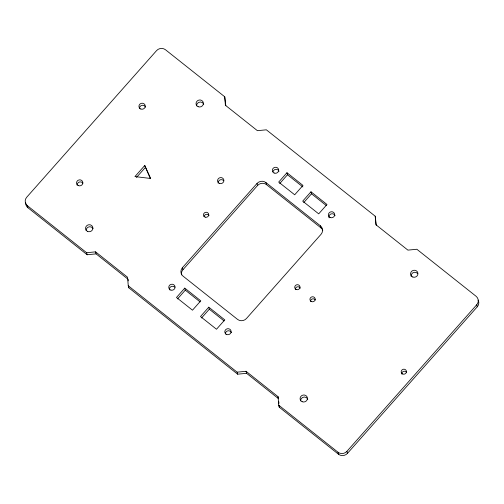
<?xml version="1.0" encoding="UTF-8"?>
<svg xmlns="http://www.w3.org/2000/svg" width="504" height="504" viewBox="0 0 504 504"><rect width="100%" height="100%" fill="white"/><g stroke="black" fill="none" stroke-linecap="round" stroke-linejoin="round"><path stroke-width="0.76" d="M144.749 165.514L134.94 176.583L150.671 178.473L144.749 165.514L150.268 178.447M136.502 177.439L145.278 167.536M320.387 225.805A6.363 6.01 -14.7 0 1 321.042 234.297L246.462 318.503A6.363 6.01 -14.7 0 1 237.516 319.372L183.084 276.167A6.363 6.01 -14.7 0 1 182.423 267.681L257.008 183.469A6.363 6.01 -14.7 0 1 265.954 182.606L320.387 225.805L320.916 227.833A6.363 6.01 -14.7 0 1 322.762 230.366M181.547 274.907A6.363 6.01 -14.7 0 1 182.958 269.703L257.538 185.497A6.363 6.01 -14.7 0 1 266.484 184.628L320.916 227.833M184.766 288.124L176.476 297.48L192.484 310.187L200.775 300.831L184.766 288.124L185.296 290.147L200.075 301.877M286.971 172.727L278.68 182.083L294.689 194.79L302.98 185.434L286.971 172.727L287.5 174.756L302.891 186.971M177.528 298.922L185.296 290.147M279.733 183.525L287.5 174.756M208.776 307.182L200.491 316.537L216.499 329.244L224.784 319.889L208.776 307.182L209.311 309.21L224.085 320.935M310.981 191.791L302.696 201.146L318.704 213.853L326.989 204.498L310.981 191.791L311.516 193.813L326.29 205.544M201.543 317.98L209.311 309.21M303.742 202.583L311.516 193.813M27.386 205.701L86.625 252.718L95.571 251.849L127.588 277.263L128.249 285.755L237.107 372.16L246.053 371.291L278.076 396.705L278.731 405.197L337.964 452.214A6.363 6.01 -14.7 0 0 346.909 451.345L476.74 304.762A6.363 6.01 -14.7 0 0 476.078 296.27L416.846 249.259L407.9 250.123L375.883 224.708L375.222 216.222L266.358 129.818L257.412 130.681L225.395 105.267L224.734 96.781L165.501 49.764A6.363 6.01 -14.7 0 0 156.555 50.627L26.731 197.215A6.363 6.01 -14.7 0 0 27.386 205.701L27.922 207.73L87.154 254.741L96.1 253.877L127.506 278.8M278.731 405.197L279.266 407.219L338.499 454.236A6.363 6.01 -14.7 0 0 347.445 453.373L477.269 306.785A6.363 6.01 -14.7 0 0 478.132 300.113M128.249 285.755L128.778 287.778L237.642 374.182L246.588 373.319L278.605 398.733M476.74 304.762L477.269 306.785M375.222 216.222L376.293 225.194M346.909 451.345L347.445 453.373M337.964 452.214L338.499 454.236M265.954 182.606L266.484 184.628M257.008 183.469L257.538 185.497M224.734 96.781L225.805 105.752M278.076 396.705L278.428 398.059M246.053 371.291L246.588 373.319M237.107 372.16L237.642 374.182M182.423 267.681L182.958 269.703M95.571 251.849L96.1 253.877M86.625 252.718L87.154 254.741M278.844 401.82L278.964 403.364M279.14 405.676L279.266 407.219M128.117 279.292L128.237 280.835M128.596 285.466L128.778 287.778M27.922 207.73A6.363 6.01 -14.7 0 1 25.729 202.873M329.081 217.848A3.181 3.005 -14.7 0 1 331.034 213.954A3.181 3.005 -14.7 0 1 335.072 215.699M272.929 171.82A3.181 3.005 -14.7 0 1 279.04 171.228M169.344 289.926A3.181 3.005 -14.7 0 1 174.844 287.204M225.326 334.032A3.181 3.005 -14.7 0 1 231.481 332.653M218.131 183.173A3.181 3.005 -14.7 0 1 223.726 180.659M139.469 108.637A3.181 3.005 -14.7 0 1 145.599 107.119M77.062 185.113A3.181 3.005 -14.7 0 1 82.889 183.16M411.1 276.324A3.711 3.509 -14.7 0 1 417.709 273.552M300.592 400.882A3.711 3.509 -14.7 0 1 307.774 399.269M86.058 230.303A3.711 3.509 -14.7 0 1 92.988 228.451M196.56 105.859A3.711 3.509 -14.7 0 1 203.742 104.252M204.007 216.657A2.652 2.507 -14.7 0 1 209.034 215.668M295.281 289.687A2.652 2.507 -14.7 0 1 300.308 288.143M310.458 301.367A2.652 2.507 -14.7 0 1 315.391 299.981M401.719 374.037A2.652 2.507 -14.7 0 1 406.507 372.21M330.164 217.501A3.181 3.005 -14.7 0 0 334.706 214.439A3.181 3.005 -14.7 0 0 329.761 212.304A3.181 3.005 -14.7 0 0 330.164 217.501M274.132 173.029A3.181 3.005 -14.7 0 0 278.674 169.968A3.181 3.005 -14.7 0 0 273.729 167.826A3.181 3.005 -14.7 0 0 274.132 173.029M170.906 290.109A3.181 3.005 -14.7 0 0 175.039 286.555A3.181 3.005 -14.7 0 0 169.835 285.018A3.181 3.005 -14.7 0 0 170.906 290.109M226.579 334.454A3.181 3.005 -14.7 0 0 231.122 331.393A3.181 3.005 -14.7 0 0 226.176 329.257A3.181 3.005 -14.7 0 0 226.579 334.454M140.786 109.015A3.181 3.005 -14.7 0 0 145.253 105.859A3.181 3.005 -14.7 0 0 140.251 103.83A3.181 3.005 -14.7 0 0 140.786 109.015M219.593 183.443A3.181 3.005 -14.7 0 0 223.864 180.048A3.181 3.005 -14.7 0 0 218.736 178.303A3.181 3.005 -14.7 0 0 219.593 183.443M78.252 185.573A3.181 3.005 -14.7 0 0 82.864 182.606A3.181 3.005 -14.7 0 0 77.969 180.363A3.181 3.005 -14.7 0 0 78.252 185.573M302.142 401.707A3.711 3.509 -14.7 0 0 307.44 398.141A3.711 3.509 -14.7 0 0 301.669 395.646A3.711 3.509 -14.7 0 0 302.142 401.707M87.337 231.304A3.711 3.509 -14.7 0 0 92.925 228.18A3.711 3.509 -14.7 0 0 87.419 225.206A3.711 3.509 -14.7 0 0 87.337 231.304M198.11 106.691A3.711 3.509 -14.7 0 0 203.408 103.118A3.711 3.509 -14.7 0 0 197.637 100.624A3.711 3.509 -14.7 0 0 198.11 106.691M412.82 277.036A3.711 3.509 -14.7 0 0 417.911 273.193A3.711 3.509 -14.7 0 0 411.995 271.013A3.711 3.509 -14.7 0 0 412.82 277.036M205.21 217.161A2.652 2.507 -14.7 0 0 208.713 214.263A2.652 2.507 -14.7 0 0 204.404 212.896A2.652 2.507 -14.7 0 0 205.21 217.161M296.415 289.573A2.652 2.507 -14.7 0 0 299.968 286.738A2.652 2.507 -14.7 0 0 295.697 285.289A2.652 2.507 -14.7 0 0 296.415 289.573M311.245 301.48A2.652 2.507 -14.7 0 0 315.214 299.206A2.652 2.507 -14.7 0 0 311.252 297.127A2.652 2.507 -14.7 0 0 311.245 301.48M402.721 374.018A2.652 2.507 -14.7 0 0 406.451 371.391A2.652 2.507 -14.7 0 0 402.286 369.697A2.652 2.507 -14.7 0 0 402.721 374.018"/></g></svg>
